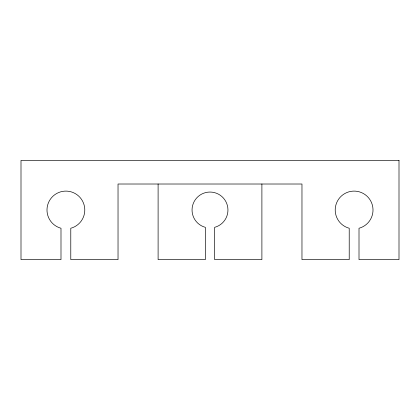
<?xml version="1.0" encoding="UTF-8"?>
<svg xmlns="http://www.w3.org/2000/svg" width="420" height="420" viewBox="0 0 420 420"><rect width="100%" height="100%" fill="white"/><g stroke="black" fill="none" stroke-linecap="round" stroke-linejoin="round"><path stroke-width="0.63" d="M261.896 184.013L261.896 259.613L214.646 259.613L214.646 227.341A17.955 17.955 0 0 0 224.705 199.7A17.955 17.955 0 0 0 195.295 199.7A17.955 17.955 0 0 0 205.354 227.341L205.354 259.613L158.104 259.613L158.104 184.013M399 160.388L21 160.388L21 259.613L60.995 259.613L60.995 228.254A18.9 18.9 0 0 1 50.405 199.159A18.9 18.9 0 0 1 81.37 199.159A18.9 18.9 0 0 1 70.781 228.254L70.781 259.613L118.031 259.613L118.031 184.013L301.969 184.013L301.969 259.613L349.219 259.613L349.219 228.254A18.9 18.9 0 0 1 338.63 199.159A18.9 18.9 0 0 1 369.595 199.159A18.9 18.9 0 0 1 359.006 228.254L359.006 259.613L399 259.613L399 160.388"/></g></svg>
